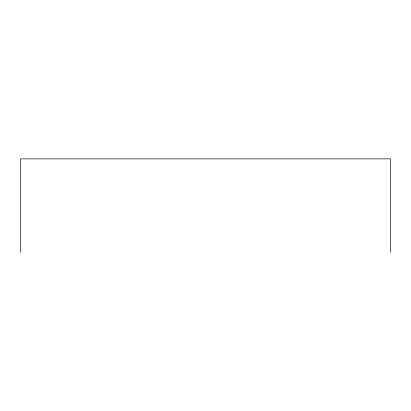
<?xml version="1.0" encoding="UTF-8"?>
<svg xmlns="http://www.w3.org/2000/svg" width="411" height="411" viewBox="0 0 411 411"><rect width="100%" height="100%" fill="white"/><g stroke="black" fill="none" stroke-linecap="round" stroke-linejoin="round"><path stroke-width="0.62" d="M390.45 252.133L390.45 158.867L20.55 158.867L20.55 252.133"/></g></svg>
